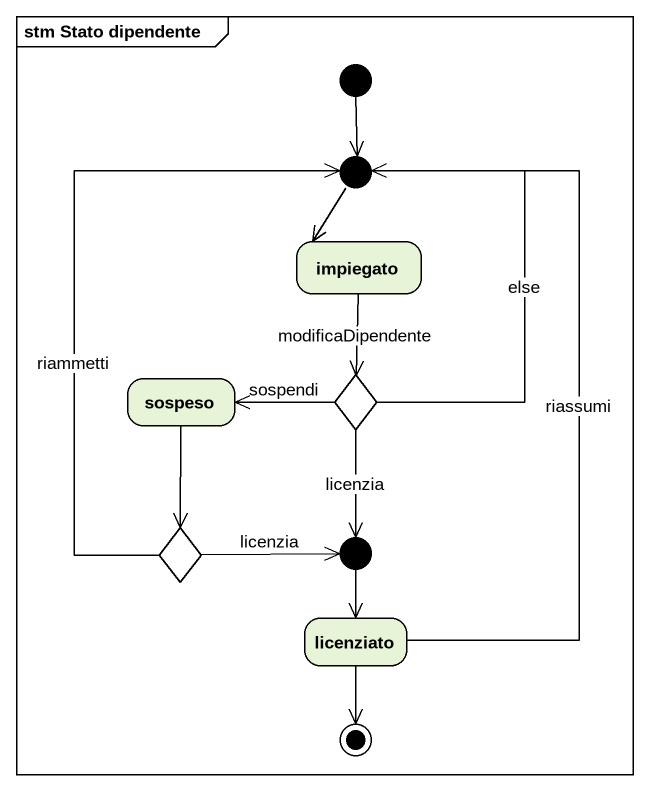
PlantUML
@startuml
mainframe stm Stato dipendente
hide empty description
state junction1 <<choice>>
state impiegato
state sospeso
state choice1 <<choice>>
state choice2 <<choice>>
state junction2 <<choice>>
state licenziato
[*] --> junction1
junction1 --> impiegato
impiegato --> choice1 : modificaDipendente
sospeso --> choice2
choice1 -up-> junction1 : else
choice1 -left-> sospeso : sospendi
choice1 --> junction2 : licenzia
choice2 -up-> junction1 : riammetti
choice2 -right-> junction2 : licenzia
junction2 --> licenziato
licenziato -up-> junction1 : riassumi
licenziato --> [*]
@enduml
